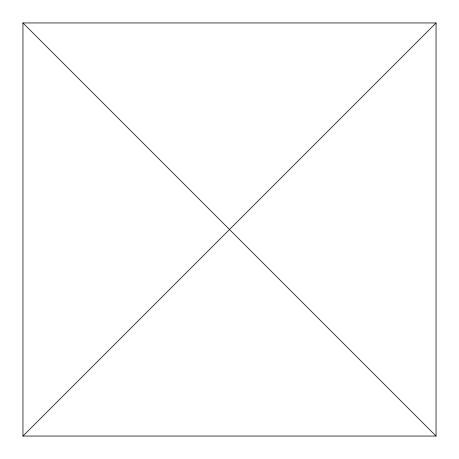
<?xml version="1.0" encoding="UTF-8"?>
<svg xmlns="http://www.w3.org/2000/svg" width="459" height="459" viewBox="0 0 459 459"><rect width="100%" height="100%" fill="white"/><g stroke="black" fill="none" stroke-linecap="round" stroke-linejoin="round"><path stroke-width="0.69" d="M22.95 436.05L436.05 22.95L22.95 22.95L22.95 436.05L436.05 436.05L436.05 22.95M22.95 22.95L436.05 436.05"/></g></svg>
